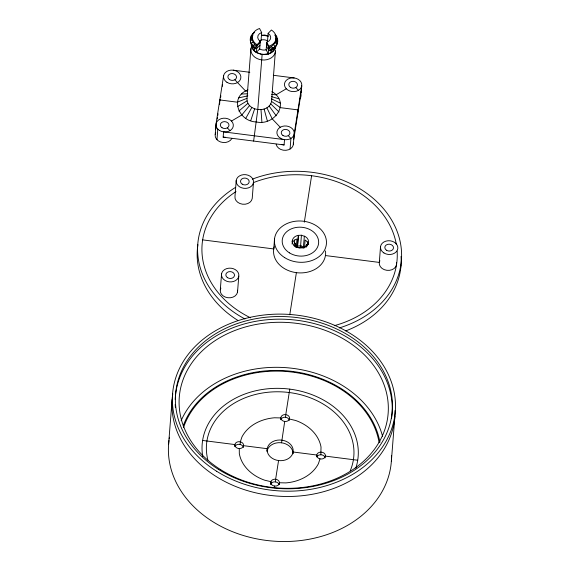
<?xml version="1.0" encoding="UTF-8"?>
<svg xmlns="http://www.w3.org/2000/svg" width="570" height="570" viewBox="0 0 570 570"><rect width="100%" height="100%" fill="white"/><g stroke="black" fill="none" stroke-linecap="round" stroke-linejoin="round"><path stroke-width="0.85" d="M275.46 46.419C273.009 56.494 257.269 56.779 252.624 48.272L252.802 45.971M254.199 50.452L254.441 47.381M168.57 444.614L172.119 399.57M215.196 134.577L216.03 123.975L223.583 75.874L223.376 78.525M219.457 104.346L219.806 99.928L237.341 102.187L247.01 98.304L250.914 48.642M216.97 139.707L217.804 129.105M223.162 137.178L223.583 131.877L284.516 139.65L284.095 144.951L223.162 137.178A8.692 6.876 4.5 0 0 225.435 137.227M220.298 289.831L221.552 273.935M236.229 180.405L234.983 196.301A8.692 6.876 4.5 0 0 242.528 204.203A8.692 6.876 4.5 0 0 252.218 198.503L253.465 182.599A8.692 6.876 4.5 0 0 241.466 175.061A8.692 6.876 4.5 0 0 239.614 186.846A8.692 6.876 4.5 0 0 253.465 182.599M259.97 45.336L256.721 48.407L254.89 48.806C249.361 45.044 248.342 35.924 254.526 32.283M254.89 48.806L254.961 47.894L260.177 42.686M237.533 292.032L238.787 276.137A8.692 6.876 4.5 0 0 226.782 268.591A8.692 6.876 4.5 0 0 224.936 280.376A8.692 6.876 4.5 0 0 238.787 276.137M256.415 52.255L257.013 44.702A11.956 9.455 4.5 0 1 259.557 28.5L261.666 32.526L261.046 40.477A6.519 5.159 4.5 0 0 259.578 41.111M259.656 49.312L260.283 41.361A6.519 5.159 4.5 0 1 261.666 32.526M253.629 141.061L257.768 109.561L262.143 54.264M234.79 446.339L234.926 444.572A4.346 3.441 4.5 0 1 239.77 441.722L240.868 441.978A4.346 3.441 4.5 0 1 243.547 445.676L243.404 447.443M266.119 50.139L266.746 42.187A6.519 5.159 4.5 0 0 268.128 33.352L271.406 30.011A11.956 9.455 4.5 0 1 268.862 46.213L268.263 53.765M267.508 41.297L268.128 33.352M266.432 46.163L268.57 49.918L270.187 50.758L270.266 49.846L266.639 43.512M270.95 52.59L271.192 49.519M240.113 444.5L240.319 441.85L241.944 436.941A41.289 32.668 4.5 0 1 274.469 417.782L280.932 417.931L280.796 419.698M273.137 50.894L273.379 47.816M274.676 48.785L274.797 47.253M247.01 98.304C246.09 111.414 268.791 113.979 271.562 101.432L275.46 50.067M277.554 42.729L275.93 37.72L277.604 39.216C278.58 44.467 274.733 48.799 270.187 50.758M274.576 238.353L273.743 248.947L202.649 239.877M290.087 149.034L290.921 138.439L288.249 135.639M293.365 144.545L294.198 133.95L301.744 85.849A8.692 6.876 4.5 0 0 289.745 78.311A8.692 6.876 4.5 0 0 287.9 90.088A8.692 6.876 4.5 0 0 301.744 85.849L301.331 91.15L293.778 139.244M297.554 115.197L297.975 109.896L280.426 107.659L271.562 101.432M270.65 483.873L271.071 481.244A4.346 3.441 4.5 0 1 275.631 479.256L278.566 460.546M292.154 242.314L292.289 240.611M275.424 481.907L275.631 479.256A4.346 3.441 4.5 0 1 279.393 482.305L279.407 483.203A4.346 3.441 4.5 0 1 274.562 486.06L274.298 487.756M294.206 246.055L294.676 240.027M295.253 246.724L295.531 243.191M307.494 244.181L304.537 247.202L300.597 245.82L296.393 246.162L296.963 238.965A8.208 6.498 4.5 0 0 292.018 244.01M281.559 442.79L284.708 421.437A4.346 3.441 4.5 0 0 289.261 419.449L289.546 418.587A4.346 3.441 4.5 0 0 285.769 414.632L289.774 389.125M297.519 245.948L298.352 235.353L297.227 235.567A8.208 6.498 4.5 0 0 295.481 246.696L299.414 248.071L303.625 247.729A8.208 6.498 4.5 0 0 305.37 236.6L301.43 235.225L298.352 235.353M297.576 246.069L298.409 235.467M279.264 484.521L279.4 482.754L285.862 482.904A41.289 32.668 4.5 0 0 318.388 463.752L320.012 458.836M289.332 420.332A4.346 3.441 4.5 0 0 285.563 417.283L285.769 414.632A4.346 3.441 4.5 0 0 280.932 417.482L280.939 418.387A4.346 3.441 4.5 0 0 284.708 421.437M300.597 245.82L301.43 235.225M304.102 248.05L300.789 247.273L300.924 245.506M303.425 246.81L304.359 236.115M304.537 247.202L305.1 240.006A8.208 6.498 4.5 0 1 308.277 244.395M306.204 247.23L306.411 244.58M307.358 245.948L307.693 241.687M308.427 244.388L308.562 242.685M292.952 453.763L293.094 451.996A13.039 10.317 4.5 0 0 275.089 440.681A13.039 10.317 4.5 0 0 272.317 458.358A13.039 10.317 4.5 0 0 293.094 451.996L316.792 455.017A4.346 3.441 4.5 0 1 320.497 452.138L321.63 452.167A4.346 3.441 4.5 0 1 325.406 456.114L357.718 460.239M316.649 456.784L316.792 455.017A4.346 3.441 4.5 0 0 319.464 458.707L320.561 458.971A4.346 3.441 4.5 0 0 325.406 456.114M320.853 454.803L321.017 447.03A41.289 32.668 4.5 0 0 295.659 420.489L289.403 419.014M380.546 246.518L379.299 262.414L325.442 255.545M400.425 270.465L400.838 265.164M391.348 461.372L394.889 416.328M216.294 124.98L215.617 129.276A8.692 6.876 4.5 0 1 216.187 127.552M217.234 118.966L217.505 117.249M217.776 115.532L218.039 113.815M219.528 104.367L219.792 102.65M220.063 100.933L220.334 99.216M220.604 97.499L220.875 95.774M222.357 86.326L222.628 84.609M261.965 35.483L265.136 35.212L268.263 35.953M289.781 314.74L296.386 272.652M304.309 222.193L311.605 175.724M250.287 39.252L251.114 36.758M252.774 35.589L250.38 40.94L251.256 43.477L254.961 47.894M247.971 89.896C228.841 96.9 238.623 121.645 256.229 121.93C274.405 126.284 291.014 102.807 271.954 91.563M275.168 42.565L276.799 44.31L275.951 40.192L277.626 41.817L276.799 44.31L275.182 46.533L272.88 48.315L268.755 47.538C272.966 46.32 276.685 42.337 275.93 37.72M250.743 120.641L254.64 108.827M275.474 51.77L274.662 54.228L273.066 56.409A12.39 9.804 4.5 0 1 257.091 58.56A12.39 9.804 4.5 0 1 251.726 46.184M245.812 118.282L251.833 107.481M250.358 38.34L252.254 37.171L252.275 39.644L250.38 40.94L250.358 38.34L253.037 34.799L251.185 35.846M249.532 105.614L241.773 115.012L231.498 121.04M257.013 44.702L260.283 41.361M256.158 52.518L259.685 48.913A6.519 5.159 4.5 0 0 266.147 49.74L268.434 54.086L262.093 54.599L256.158 52.518A12.39 9.804 4.5 0 1 251.356 45.906L251.334 43.341M254.683 44.225L252.916 45.771L256.906 46.027L254.683 44.225L253.109 42.045L252.275 39.644M238.901 111.057L247.893 103.355M251.256 43.477L253.109 42.045M237.391 106.683L247.031 100.862M286.283 88.785L275.994 94.834L271.655 94.385M270.266 49.846L272.88 48.315L271.441 46.362M252.802 33.63L253.985 33.003M238.759 97.876L247.822 95.846M295.908 247.465L300.789 247.273M241.552 94.05L247.665 93.751M261.901 35.141L265.136 35.212M233.265 70.174L249.803 72.283M273.308 75.283L294.198 77.948M202.614 440.453L234.926 444.572A4.346 3.441 4.5 0 0 238.702 448.526L239.835 448.554A4.346 3.441 4.5 0 0 243.547 445.676L267.245 448.697L267.031 451.347A13.039 10.317 4.5 0 1 280.711 442.705A13.039 10.317 4.5 0 1 292.98 453.3M247.287 91.228L245.528 90.965L234.869 79.772M265.079 35.554L268.099 36.266M271.498 96.622L278.873 98.788M271.541 98.874L280.383 103.163M275.096 35.312L276.728 36.679L277.604 39.216M270.757 103.89L279.008 111.969M295.802 87.545L298.466 90.338M280.24 127.26L272.239 118.888L266.895 107.83M227.316 127.865L229.988 130.665M273.629 44.667L275.182 46.533M275.068 34.385L276.728 36.679M274.996 35.297L275.823 36.444M269.161 106.07L276.215 115.796M266.746 42.187L268.862 46.213M294.483 242.521L296.393 246.162M252.624 48.272L251.783 44.631M264.11 109.048L267.358 121.018M260.996 109.639L261.894 122.058M239.272 448.54L239.322 453.663A41.289 32.668 4.5 0 0 264.672 480.204L270.928 481.678L270.721 484.322L270.864 483.894A4.346 3.441 4.5 0 1 274.854 481.864A4.346 3.441 4.5 0 1 278.887 484.08M397.14 251.135A97.791 77.377 4.5 0 1 334.269 325.684M250.608 317.832A97.791 77.377 4.5 0 1 236.001 191.577M253.294 182.678A97.791 77.377 4.5 0 1 396.335 244.388M396.513 262.813A8.692 6.876 4.5 0 1 386.845 270.315A8.692 6.876 4.5 0 1 379.869 260.69M237.519 290.23A8.692 6.876 4.5 0 1 227.85 297.732A8.692 6.876 4.5 0 1 220.868 288.107M252.289 179.172A102.144 80.819 4.5 0 1 391.839 220.398A102.144 80.819 4.5 0 1 339.349 327.921M244.958 318.979A102.144 80.819 4.5 0 1 235.374 187.494M401.066 256.386A102.144 80.819 4.5 0 1 345.741 330.899M237.683 320.304A102.144 80.819 4.5 0 1 197.925 244.63M325.506 250.914A26.078 20.634 4.5 0 1 297.846 272.809A26.078 20.634 4.5 0 1 274.263 246.689M202.77 456.634A78.233 61.902 4.5 0 1 284.687 388.612A78.233 61.902 4.5 0 1 355.801 468.148M274.562 486.06A4.346 3.441 4.5 0 1 270.786 482.106M235.004 446.36A4.346 3.441 4.5 0 1 239.564 444.372L240.661 444.628A4.346 3.441 4.5 0 1 243.027 446.545M281.01 419.271A4.346 3.441 4.5 0 1 285.563 417.283M316.863 456.805A4.346 3.441 4.5 0 1 320.29 454.789L321.423 454.817A4.346 3.441 4.5 0 1 325.185 457.867M207.893 460.083A73.886 58.461 4.5 0 1 284.43 392.039A73.886 58.461 4.5 0 1 350.229 470.791M183.526 427.6A99.964 79.095 4.5 0 1 285.94 371.462A99.964 79.095 4.5 0 1 379.064 442.313M395.074 410.55A111.699 88.379 4.5 0 1 279.136 496.235A111.699 88.379 4.5 0 1 172.34 397.105M172.539 395.459A111.699 88.379 4.5 0 1 172.781 393.82M183.262 425.74A100.833 79.786 4.5 0 1 287.088 370.863A100.833 79.786 4.5 0 1 379.919 442.242M175.396 407.607A108.656 85.97 4.5 0 1 175.218 404.386M175.225 399.556A108.656 85.97 4.5 0 1 291.505 319.677A108.656 85.97 4.5 0 1 391.54 418.245M391.526 455.594A111.699 88.379 4.5 0 1 274.555 541.215A111.699 88.379 4.5 0 1 168.998 440.503M169.233 438.872A111.699 88.379 4.5 0 1 169.511 437.24M181.153 420.639A104.745 82.878 4.5 0 1 286.703 367.721A104.745 82.878 4.5 0 1 382.627 436.542M300.896 94.648A8.692 6.876 4.5 0 1 299.656 99.223M293.343 142.749A8.692 6.876 4.5 0 1 285.948 150.302A8.692 6.876 4.5 0 1 276.144 144.146M231.862 138.496A8.692 6.876 4.5 0 1 220.554 141.959A8.692 6.876 4.5 0 1 215.766 132.853M284.095 144.951A8.692 6.876 4.5 0 1 281.901 144.431M301.331 91.15A8.692 6.876 4.5 0 1 300.761 92.874M261.074 40.078A6.519 5.159 4.5 0 1 267.537 40.905M275.894 46.476A12.39 9.804 4.5 0 1 268.434 54.086M242.236 184.174A4.346 3.441 4.5 0 0 249.154 182.051A4.346 3.441 4.5 0 0 243.155 178.282A4.346 3.441 4.5 0 0 242.236 184.174M227.551 277.704A4.346 3.441 4.5 0 0 234.477 275.581A4.346 3.441 4.5 0 0 228.477 271.812A4.346 3.441 4.5 0 0 227.551 277.704M386.546 250.287A4.346 3.441 4.5 0 0 393.471 248.164A4.346 3.441 4.5 0 0 387.472 244.395A4.346 3.441 4.5 0 0 386.546 250.287M383.931 252.959A8.692 6.876 4.5 0 0 397.782 248.712A8.692 6.876 4.5 0 0 385.783 241.174A8.692 6.876 4.5 0 0 383.931 252.959M289.439 252.866A18.254 14.442 4.5 0 0 318.523 243.953A18.254 14.442 4.5 0 0 293.322 228.121A18.254 14.442 4.5 0 0 289.439 252.866M284.729 257.668A26.078 20.634 4.5 0 0 326.275 244.943A26.078 20.634 4.5 0 0 290.272 222.329A26.078 20.634 4.5 0 0 284.729 257.668M216.678 471.283A111.699 88.379 4.5 0 0 394.647 416.777A111.699 88.379 4.5 0 0 240.44 319.891A111.699 88.379 4.5 0 0 216.678 471.283M218.51 469.416A108.656 85.97 4.5 0 0 391.633 416.392A108.656 85.97 4.5 0 0 241.623 322.143A108.656 85.97 4.5 0 0 218.51 469.416M220.654 469.666A104.745 82.878 4.5 0 0 387.543 418.544A104.745 82.878 4.5 0 0 242.941 327.693A104.745 82.878 4.5 0 0 220.654 469.666M226.967 82.315A8.692 6.876 4.5 0 0 240.818 78.076A8.692 6.876 4.5 0 0 228.812 70.538A8.692 6.876 4.5 0 0 226.967 82.315M219.414 130.416A8.692 6.876 4.5 0 0 233.265 126.177A8.692 6.876 4.5 0 0 221.267 118.631A8.692 6.876 4.5 0 0 219.414 130.416M290.515 87.417A4.346 3.441 4.5 0 0 297.44 85.3A4.346 3.441 4.5 0 0 291.441 81.531A4.346 3.441 4.5 0 0 290.515 87.417M229.582 79.643A4.346 3.441 4.5 0 0 236.507 77.527A4.346 3.441 4.5 0 0 230.508 73.758A4.346 3.441 4.5 0 0 229.582 79.643M282.962 135.517A4.346 3.441 4.5 0 0 289.888 133.401A4.346 3.441 4.5 0 0 283.889 129.625A4.346 3.441 4.5 0 0 282.962 135.517M280.347 138.189A8.692 6.876 4.5 0 0 294.198 133.95A8.692 6.876 4.5 0 0 282.193 126.405A8.692 6.876 4.5 0 0 280.347 138.189M222.036 127.744A4.346 3.441 4.5 0 0 228.962 125.628A4.346 3.441 4.5 0 0 222.956 121.852A4.346 3.441 4.5 0 0 222.036 127.744"/></g></svg>
